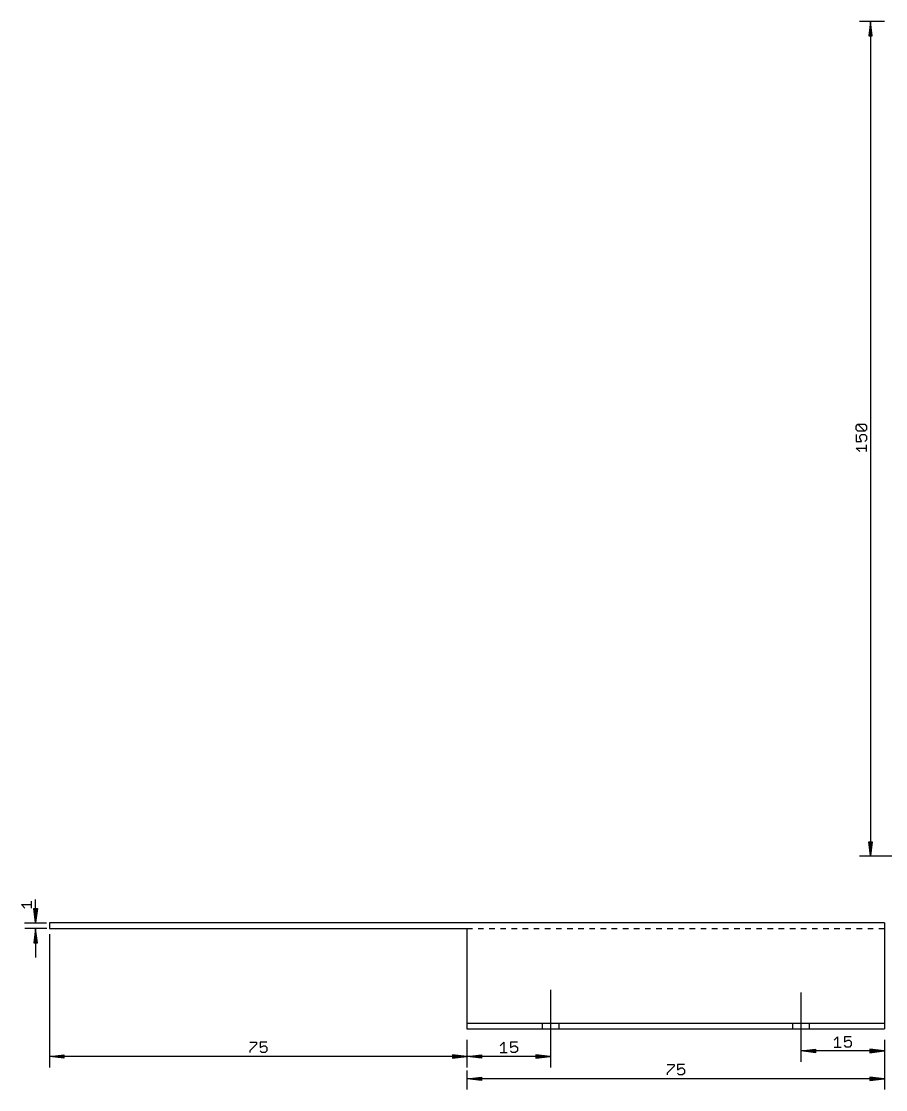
# Model space of a CAD drawing. Extents: x -165 to 157, y -11 to 198.
# Drawn here: x -165.1 to -9.8, y -10.9 to 181 of the extents above; entities that cross this region are included whole.
import ezdxf

# ---------------------------------------------------------------- set-up
doc = ezdxf.new("R2010")
doc.units = 0
doc.header["$MEASUREMENT"] = 0
doc.layers.add('119', color=1, linetype='Continuous', true_color=0xff0000)
doc.layers.add('47', color=140, linetype='Continuous', true_color=0x00bfff)

msp = doc.modelspace()

# ---------------------------------------------------------------- linework, layer by layer
at = {"layer": '119'}
for p, q in [((-10, 19), (-160, 19)), ((-160, 19), (-160, 18)), ((-160, 18), (-85, 18)), ((-85, 18), (-85, 1)), ((-85, 18), (-84, 18)), ((-83, 18), (-82, 18)), ((-81, 18), (-80, 18)), ((-79, 18), (-78, 18)), ((-77, 18), (-76, 18)), ((-75, 18), (-74, 18)), ((-73, 18), (-72, 18)), ((-71, 18), (-70, 18)), ((-69, 18), (-68, 18)), ((-67, 18), (-66, 18)), ((-65, 18), (-64, 18)), ((-63, 18), (-62, 18)), ((-61, 18), (-60, 18)), ((-59, 18), (-58, 18)), ((-57, 18), (-56, 18)), ((-55, 18), (-54, 18)), ((-53, 18), (-52, 18)), ((-51, 18), (-50, 18)), ((-49, 18), (-48, 18)), ((-47, 18), (-46, 18)), ((-45, 18), (-44, 18)), ((-43, 18), (-42, 18)), ((-41, 18), (-40, 18)), ((-39, 18), (-38, 18)), ((-37, 18), (-36, 18)), ((-35, 18), (-34, 18)), ((-33, 18), (-32, 18)), ((-31, 18), (-30, 18)), ((-29, 18), (-28, 18)), ((-27, 18), (-26, 18)), ((-25, 18), (-24, 18)), ((-23, 18), (-22, 18)), ((-21, 18), (-20, 18)), ((-19, 18), (-18, 18)), ((-17, 18), (-16, 18)), ((-15, 18), (-14, 18)), ((-13, 18), (-12, 18)), ((-11, 18), (-10, 18)), ((-10, 19), (-10, 18)), ((-10, 18), (-10, 1)), ((-85, 1), (-71.5, 1)), ((-85, 1), (-85, 0)), ((-85, 0), (-71.5, 0)), ((-71.5, 1), (-68.5, 1)), ((-71.5, 1), (-71.5, 0)), ((-71.5, 0), (-68.5, 0)), ((-68.5, 1), (-26.5, 1)), ((-68.5, 1), (-68.5, 0)), ((-68.5, 0), (-26.5, 0)), ((-26.5, 1), (-23.5, 1)), ((-26.5, 1), (-26.5, 0)), ((-26.5, 0), (-23.5, 0)), ((-23.5, 1), (-10, 1)), ((-23.5, 1), (-23.5, 0)), ((-23.5, 0), (-10, 0)), ((-10, 1), (-10, 0))]:
    msp.add_line(p, q, dxfattribs=at)
at = {"layer": '47'}
for p, q in [((-10, 181), (-14.45, 181)), ((-12.5, 180.935), (-12.8192, 178.4)), ((-12.5, 180.935), (-12.76, 178.4)), ((-12.5, 180.935), (-12.63, 178.4)), ((-12.5, 180.935), (-12.5, 31.065)), ((-12.1808, 178.4), (-12.5, 180.935)), ((-12.37, 178.4), (-12.5, 180.935)), ((-12.24, 178.4), (-12.5, 180.935)), ((-12.8192, 178.4), (-12.1808, 178.4)), ((-15.0554, 108.2918), (-14.7472, 108.6)), ((-15.0554, 107.6754), (-15.0554, 108.2918)), ((-14.7472, 107.3672), (-15.0554, 107.6754)), ((-14.7472, 108.6), (-13.5144, 108.6)), ((-13.5144, 107.3672), (-14.7472, 108.6)), ((-13.5144, 108.6), (-13.2062, 108.2918)), ((-13.2062, 107.6754), (-13.5144, 107.3672)), ((-13.2062, 108.2918), (-13.2062, 107.6754)), ((-15.0554, 106.7584), (-15.0554, 105.5256)), ((-13.5144, 107.3672), (-14.7472, 107.3672)), ((-14.439, 106.4502), (-14.1308, 106.7584)), ((-14.439, 106.142), (-14.439, 106.4502)), ((-14.1308, 105.5256), (-14.439, 106.142)), ((-14.1308, 106.7584), (-13.5144, 106.7584)), ((-13.5144, 106.7584), (-13.2062, 106.4502)), ((-13.2062, 105.8338), (-13.5144, 105.5256)), ((-13.2062, 106.4502), (-13.2062, 105.8338)), ((-15.0554, 105.5256), (-14.1308, 105.5256)), ((-14.439, 103.6841), (-15.0554, 104.3005)), ((-15.0554, 104.3005), (-13.2062, 104.3005)), ((-13.2062, 103.6841), (-13.2062, 104.9169)), ((-12.5, 31.065), (-12.8192, 33.6)), ((-12.8192, 33.6), (-12.1808, 33.6)), ((-12.5, 31.065), (-12.76, 33.6)), ((-12.5, 31.065), (-12.63, 33.6)), ((-12.1808, 33.6), (-12.5, 31.065)), ((-12.37, 33.6), (-12.5, 31.065)), ((-12.24, 33.6), (-12.5, 31.065)), ((-6, 31), (-14.45, 31)), ((-162.5, 19.065), (-162.5, 23.1977)), ((-164.439, 21.6762), (-165.0554, 22.2926)), ((-165.0554, 22.2926), (-163.2062, 22.2926)), ((-163.2062, 21.6762), (-163.2062, 22.909)), ((-162.5, 19.065), (-162.8192, 21.6)), ((-162.8192, 21.6), (-162.1808, 21.6)), ((-162.5, 19.065), (-162.76, 21.6)), ((-162.5, 19.065), (-162.63, 21.6)), ((-162.1808, 21.6), (-162.5, 19.065)), ((-162.37, 21.6), (-162.5, 19.065)), ((-162.24, 21.6), (-162.5, 19.065)), ((-164.5, 19), (-160.55, 19)), ((-160.5, 18), (-164.45, 18)), ((-162.5, 17.935), (-162.8192, 15.4)), ((-162.5, 17.935), (-162.76, 15.4)), ((-162.5, 17.935), (-162.63, 15.4)), ((-162.5, 17.935), (-162.5, 12.8)), ((-162.1808, 15.4), (-162.5, 17.935)), ((-162.37, 15.4), (-162.5, 17.935)), ((-162.24, 15.4), (-162.5, 17.935)), ((-162.8192, 15.4), (-162.1808, 15.4)), ((-160, 17), (-160, -6.95)), ((-70, 7), (-70, -6.95)), ((-25, 6.5), (-25, -5.95)), ((-19.0171, -2.061), (-18.4007, -1.4446)), ((-18.4007, -1.4446), (-18.4007, -3.2938)), ((-15.9427, -1.4446), (-17.1755, -1.4446)), ((-17.1755, -1.4446), (-17.1755, -2.3692)), ((-124.0171, -2.4446), (-122.7843, -2.4446)), ((-122.7843, -2.7528), (-124.0171, -3.9856)), ((-122.7843, -2.4446), (-122.7843, -2.7528)), ((-120.9427, -2.4446), (-122.1755, -2.4446)), ((-122.1755, -2.4446), (-122.1755, -3.3692)), ((-122.1755, -3.3692), (-121.5591, -3.061)), ((-121.5591, -3.061), (-121.2509, -3.061)), ((-121.2509, -3.061), (-120.9427, -3.3692)), ((-120.9427, -3.3692), (-120.9427, -3.9856)), ((-85, -2), (-85, -6.95)), ((-79.0171, -3.061), (-78.4007, -2.4446)), ((-78.4007, -2.4446), (-78.4007, -4.2938)), ((-75.9427, -2.4446), (-77.1755, -2.4446)), ((-77.1755, -2.4446), (-77.1755, -3.3692)), ((-77.1755, -3.3692), (-76.5591, -3.061)), ((-76.5591, -3.061), (-76.2509, -3.061)), ((-76.2509, -3.061), (-75.9427, -3.3692)), ((-75.9427, -3.3692), (-75.9427, -3.9856)), ((-24.935, -4), (-22.4, -3.6808)), ((-24.935, -4), (-22.4, -3.74)), ((-22.4, -3.6808), (-22.4, -4.3192)), ((-19.0171, -3.2938), (-17.7843, -3.2938)), ((-17.1755, -2.3692), (-16.5591, -2.061)), ((-16.8673, -3.2938), (-17.1755, -2.9856)), ((-16.2509, -3.2938), (-16.8673, -3.2938)), ((-16.5591, -2.061), (-16.2509, -2.061)), ((-16.2509, -2.061), (-15.9427, -2.3692)), ((-15.9427, -2.9856), (-16.2509, -3.2938)), ((-15.9427, -2.3692), (-15.9427, -2.9856)), ((-10.065, -4), (-12.6, -3.6808)), ((-12.6, -3.6808), (-12.6, -4.3192)), ((-10.065, -4), (-12.6, -3.74)), ((-10, -2), (-10, -5.95)), ((-10, -2.5), (-10, -10.95)), ((-159.935, -5), (-157.4, -4.6808)), ((-159.935, -5), (-157.4, -4.74)), ((-159.935, -5), (-157.4, -4.87)), ((-85.065, -5), (-159.935, -5)), ((-157.4, -5.3192), (-159.935, -5)), ((-157.4, -5.13), (-159.935, -5)), ((-157.4, -5.26), (-159.935, -5)), ((-157.4, -4.6808), (-157.4, -5.3192)), ((-124.0171, -3.9856), (-124.0171, -4.2938)), ((-121.8673, -4.2938), (-122.1755, -3.9856)), ((-121.2509, -4.2938), (-121.8673, -4.2938)), ((-120.9427, -3.9856), (-121.2509, -4.2938)), ((-85.065, -5), (-87.6, -4.6808)), ((-87.6, -4.6808), (-87.6, -5.3192)), ((-85.065, -5), (-87.6, -4.74)), ((-85.065, -5), (-87.6, -4.87)), ((-87.6, -5.3192), (-85.065, -5)), ((-87.6, -5.13), (-85.065, -5)), ((-87.6, -5.26), (-85.065, -5)), ((-85, -4), (-85, -6.95)), ((-84.935, -5), (-82.4, -4.6808)), ((-84.935, -5), (-82.4, -4.74)), ((-84.935, -5), (-82.4, -4.87)), ((-70.065, -5), (-84.935, -5)), ((-82.4, -5.3192), (-84.935, -5)), ((-82.4, -5.13), (-84.935, -5)), ((-82.4, -5.26), (-84.935, -5)), ((-82.4, -4.6808), (-82.4, -5.3192)), ((-79.0171, -4.2938), (-77.7843, -4.2938)), ((-76.8673, -4.2938), (-77.1755, -3.9856)), ((-76.2509, -4.2938), (-76.8673, -4.2938)), ((-75.9427, -3.9856), (-76.2509, -4.2938)), ((-70.065, -5), (-72.6, -4.6808)), ((-72.6, -4.6808), (-72.6, -5.3192)), ((-70.065, -5), (-72.6, -4.74)), ((-70.065, -5), (-72.6, -4.87)), ((-72.6, -5.3192), (-70.065, -5)), ((-72.6, -5.13), (-70.065, -5)), ((-72.6, -5.26), (-70.065, -5)), ((-24.935, -4), (-22.4, -3.87)), ((-10.065, -4), (-24.935, -4)), ((-22.4, -4.3192), (-24.935, -4)), ((-22.4, -4.13), (-24.935, -4)), ((-22.4, -4.26), (-24.935, -4)), ((-10.065, -4), (-12.6, -3.87)), ((-12.6, -4.3192), (-10.065, -4)), ((-12.6, -4.13), (-10.065, -4)), ((-12.6, -4.26), (-10.065, -4)), ((-85, -7.5), (-85, -10.95)), ((-49.0171, -6.4446), (-47.7843, -6.4446)), ((-47.7843, -6.7528), (-49.0171, -7.9856)), ((-47.7843, -6.4446), (-47.7843, -6.7528)), ((-45.9427, -6.4446), (-47.1755, -6.4446)), ((-47.1755, -6.4446), (-47.1755, -7.3692)), ((-47.1755, -7.3692), (-46.5591, -7.061)), ((-46.5591, -7.061), (-46.2509, -7.061)), ((-46.2509, -7.061), (-45.9427, -7.3692)), ((-45.9427, -7.3692), (-45.9427, -7.9856)), ((-84.935, -9), (-82.4, -8.6808)), ((-84.935, -9), (-82.4, -8.74)), ((-84.935, -9), (-82.4, -8.87)), ((-10.065, -9), (-84.935, -9)), ((-82.4, -9.3192), (-84.935, -9)), ((-82.4, -9.13), (-84.935, -9)), ((-82.4, -9.26), (-84.935, -9)), ((-82.4, -8.6808), (-82.4, -9.3192)), ((-49.0171, -7.9856), (-49.0171, -8.2938)), ((-46.8673, -8.2938), (-47.1755, -7.9856)), ((-46.2509, -8.2938), (-46.8673, -8.2938)), ((-45.9427, -7.9856), (-46.2509, -8.2938)), ((-10.065, -9), (-12.6, -8.6808)), ((-12.6, -8.6808), (-12.6, -9.3192)), ((-10.065, -9), (-12.6, -8.74)), ((-10.065, -9), (-12.6, -8.87)), ((-12.6, -9.3192), (-10.065, -9)), ((-12.6, -9.13), (-10.065, -9)), ((-12.6, -9.26), (-10.065, -9))]:
    msp.add_line(p, q, dxfattribs=at)

doc.saveas('drawing.dxf')
